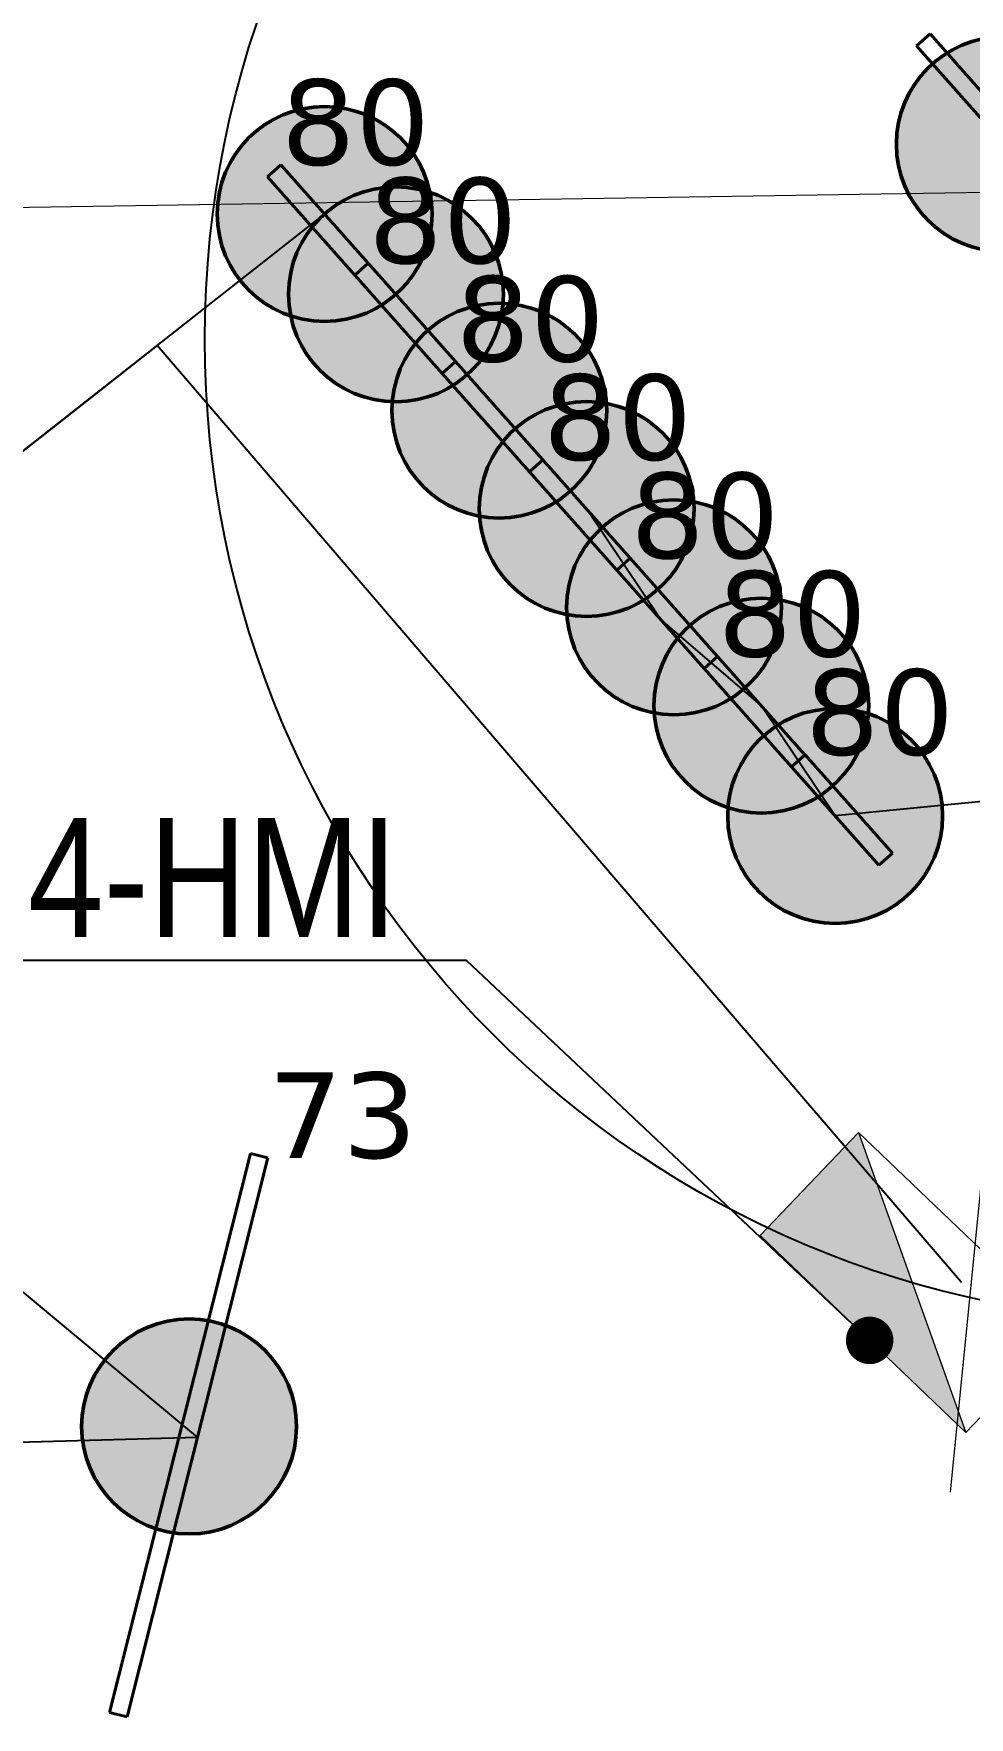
# Model space of a CAD drawing. Header units: millimetres. Extents: x -243740 to 150609, y -473655 to -165121.
# Drawn here: x 19161 to 21132, y -319092 to -315546 of the extents above; entities that cross this region are included whole.
import ezdxf
from ezdxf import colors
from ezdxf.entities.mleader import LeaderData, LeaderLine
from ezdxf.math import Vec2, Vec3

# ---------------------------------------------------------------- set-up
doc = ezdxf.new("R2010")
doc.units = ezdxf.units.MM
for name, color, linetype, lineweight in [('0_Авт.', 255, 'Continuous', 5), ('_освещение_dali', 3, 'Continuous', 50), ('DLX_LUM 19', 5, 'Continuous', 40), ('DLX_LUM 6', 5, 'Continuous', 40)]:
    doc.layers.add(name, color=color, linetype=linetype, lineweight=lineweight)
for name, color, linetype in [('_HMI', 6, 'Continuous'), ('_Гр.ЩД-1C.10.4.I9.7', 6, 'Continuous'), ('_Гр.ЩД-1C.10.4.I9.8', 6, 'Continuous')]:
    doc.layers.add(name, color=color, linetype=linetype)
doc.layers.add('DLX_LUM 20', color=7, linetype='Continuous', lineweight=40, true_color=0xf74408)
doc.styles.get("Standard").update_dxf_attribs({"font": 'ARIALN.TTF'})
doc.styles.add('TableTextStyle', font='')
doc.styles.get('TableTextStyle').set_extended_font_data('VERDANA.TTF')
doc.linetypes.add('Truba', pattern='A,3e-05,[4,MSH_7,S=1,R=0,X=0,Y=0],-3.022072', length=3.022102)

# ---------------------------------------------------------------- blocks, each defined once
blk = doc.blocks.new('*U415')
h = blk.add_hatch(color=0)
h.dxf.hatch_style = 1
h.paths.add_polyline_path([(315.7, 113.3), (98.8, 320.5), (-315.7, -113.3)])
at = {"color": 0}
blk.add_line((315.7, 113.3), (-315.7, -113.3), dxfattribs=at)
blk.add_lwpolyline([(315.7, 113.3), (-98.8, -320.5), (-315.7, -113.3), (98.8, 320.5)], close=True, dxfattribs=at)
blk = doc.blocks.new('_Dot')
at = {"color": 0, "linetype": 'ByBlock', "lineweight": -2}
blk.add_line((-0.5, 0), (-1, 0), dxfattribs=at)
at = {"color": 0, "linetype": 'ByBlock', "const_width": 0.5}
blk.add_lwpolyline([(-0.25, 0, 1), (0.25, 0, 1)], format="xyb", close=True, dxfattribs=at)
blk = doc.blocks.new('A$Caabd1818')
at = {"layer": 'DLX_LUM 19'}
for points in [[(15684, 81674, 0), (15712.4, 81699.2, 0)], [(15712.4, 81699.2, 0), (15684, 81674, 0)], [(15712.4, 81699.2, 0), (15684, 81674, 0)], [(15684, 81674, 0), (15712.4, 81699.2, 0)], [(15712.4, 81699.2, 0), (15712.4, 81699.2, 0)], [(15712.4, 81699.2, 0), (15896.4, 81492.1, 0)], [(15896.4, 81492.1, 0), (15712.4, 81699.2, 0)], [(15712.4, 81699.2, 0), (15712.4, 81699.2, 0)], [(15896.4, 81492.1, 0), (15712.4, 81699.2, 0)], [(15712.4, 81699.2, 0), (15896.4, 81492.1, 0)], [(15868, 81466.9, 0), (15684, 81674, 0)], [(15684, 81674, 0), (15684, 81674, 0)], [(15684, 81674, 0), (15868, 81466.9, 0)], [(15684, 81674, 0), (15684, 81674, 0)], [(15684, 81674, 0), (15868, 81466.9, 0)], [(15868, 81466.9, 0), (15684, 81674, 0)], [(15896.4, 81492.1, 0), (15868, 81466.9, 0)], [(15868, 81466.9, 0), (15896.4, 81492.1, 0)], [(15868, 81466.9, 0), (15896.4, 81492.1, 0)], [(15896.4, 81492.1, 0), (15868, 81466.9, 0)], [(15868, 81466.9, 0), (15896.4, 81492.1, 0)], [(15896.4, 81492.1, 0), (15868, 81466.9, 0)], [(15896.4, 81492.1, 0), (15868, 81466.9, 0)], [(15868, 81466.9, 0), (15896.4, 81492.1, 0)], [(15896.4, 81492.1, 0), (15896.4, 81492.1, 0)], [(15896.4, 81492.1, 0), (15896.4, 81492.1, 0)], [(15896.4, 81492.1, 0), (15896.4, 81492.1, 0)], [(15896.4, 81492.1, 0), (16080.4, 81285.1, 0)], [(16080.4, 81285.1, 0), (15896.4, 81492.1, 0)], [(15896.4, 81492.1, 0), (15896.4, 81492.1, 0)], [(16080.4, 81285.1, 0), (15896.4, 81492.1, 0)], [(15896.4, 81492.1, 0), (16080.4, 81285.1, 0)], [(15868, 81466.9, 0), (15868, 81466.9, 0)], [(15868, 81466.9, 0), (15868, 81466.9, 0)], [(16051.9, 81259.8, 0), (15868, 81466.9, 0)], [(15868, 81466.9, 0), (15868, 81466.9, 0)], [(15868, 81466.9, 0), (16051.9, 81259.8, 0)], [(15868, 81466.9, 0), (15868, 81466.9, 0)], [(15868, 81466.9, 0), (16051.9, 81259.8, 0)], [(16051.9, 81259.8, 0), (15868, 81466.9, 0)], [(16080.4, 81285.1, 0), (16051.9, 81259.8, 0)], [(16051.9, 81259.8, 0), (16080.4, 81285.1, 0)], [(16051.9, 81259.8, 0), (16080.4, 81285.1, 0)], [(16080.4, 81285.1, 0), (16051.9, 81259.8, 0)], [(16051.9, 81259.8, 0), (16080.3, 81285.1, 0)], [(16080.3, 81285.1, 0), (16051.9, 81259.8, 0)], [(16080.3, 81285.1, 0), (16051.9, 81259.8, 0)], [(16051.9, 81259.8, 0), (16080.3, 81285.1, 0)], [(16080.3, 81285.1, 0), (16080.3, 81285.1, 0)], [(16080.3, 81285.1, 0), (16264.3, 81078, 0)], [(16264.3, 81078, 0), (16080.3, 81285.1, 0)], [(16080.3, 81285.1, 0), (16080.3, 81285.1, 0)], [(16264.3, 81078, 0), (16080.3, 81285.1, 0)], [(16080.3, 81285.1, 0), (16264.3, 81078, 0)], [(16080.4, 81285.1, 0), (16080.4, 81285.1, 0)], [(16080.4, 81285.1, 0), (16080.4, 81285.1, 0)], [(16051.9, 81259.8, 0), (16051.9, 81259.8, 0)], [(16051.9, 81259.8, 0), (16051.9, 81259.8, 0)], [(16235.9, 81052.8, 0), (16051.9, 81259.8, 0)], [(16051.9, 81259.8, 0), (16051.9, 81259.8, 0)], [(16051.9, 81259.8, 0), (16235.9, 81052.8, 0)], [(16051.9, 81259.8, 0), (16051.9, 81259.8, 0)], [(16051.9, 81259.8, 0), (16235.9, 81052.8, 0)], [(16235.9, 81052.8, 0), (16051.9, 81259.8, 0)], [(16264.3, 81078, 0), (16235.9, 81052.8, 0)], [(16235.9, 81052.8, 0), (16264.3, 81078, 0)], [(16235.9, 81052.8, 0), (16264.3, 81078, 0)], [(16264.3, 81078, 0), (16235.9, 81052.8, 0)], [(16235.9, 81052.8, 0), (16235.9, 81052.8, 0)], [(16235.9, 81052.8, 0), (16235.9, 81052.8, 0)], [(16236, 81052.8, 0), (16264.4, 81078, 0)], [(16264.4, 81078, 0), (16236, 81052.8, 0)], [(16264.4, 81078, 0), (16236, 81052.8, 0)], [(16236, 81052.8, 0), (16264.4, 81078, 0)], [(16420, 80845.7, 0), (16236, 81052.8, 0)], [(16236, 81052.8, 0), (16236, 81052.8, 0)], [(16236, 81052.8, 0), (16420, 80845.7, 0)], [(16236, 81052.8, 0), (16236, 81052.8, 0)], [(16236, 81052.8, 0), (16420, 80845.7, 0)], [(16420, 80845.7, 0), (16236, 81052.8, 0)], [(16264.3, 81078, 0), (16264.3, 81078, 0)], [(16264.3, 81078, 0), (16264.3, 81078, 0)], [(16264.4, 81078, 0), (16264.4, 81078, 0)], [(16264.4, 81078, 0), (16448.4, 80871, 0)], [(16448.4, 80871, 0), (16264.4, 81078, 0)], [(16264.4, 81078, 0), (16264.4, 81078, 0)], [(16448.4, 80871, 0), (16264.4, 81078, 0)], [(16264.4, 81078, 0), (16448.4, 80871, 0)], [(16448.4, 80871, 0), (16420, 80845.7, 0)], [(16420, 80845.7, 0), (16448.4, 80871, 0)], [(16420, 80845.7, 0), (16448.4, 80871, 0)], [(16448.4, 80871, 0), (16420, 80845.7, 0)], [(16420, 80845.7, 0), (16448.4, 80871, 0)], [(16448.4, 80871, 0), (16420, 80845.7, 0)], [(16448.4, 80871, 0), (16420, 80845.7, 0)], [(16420, 80845.7, 0), (16448.4, 80871, 0)], [(16448.4, 80871, 0), (16448.4, 80871, 0)], [(16448.4, 80871, 0), (16448.4, 80871, 0)], [(16448.4, 80871, 0), (16448.4, 80871, 0)], [(16448.4, 80871, 0), (16632.4, 80663.9, 0)], [(16632.4, 80663.9, 0), (16448.4, 80871, 0)], [(16448.4, 80871, 0), (16448.4, 80871, 0)], [(16632.4, 80663.9, 0), (16448.4, 80871, 0)], [(16448.4, 80871, 0), (16632.4, 80663.9, 0)], [(16420, 80845.7, 0), (16420, 80845.7, 0)], [(16420, 80845.7, 0), (16420, 80845.7, 0)], [(16604, 80638.7, 0), (16420, 80845.7, 0)], [(16420, 80845.7, 0), (16420, 80845.7, 0)], [(16420, 80845.7, 0), (16604, 80638.7, 0)], [(16420, 80845.7, 0), (16420, 80845.7, 0)], [(16420, 80845.7, 0), (16604, 80638.7, 0)], [(16604, 80638.7, 0), (16420, 80845.7, 0)], [(16603.9, 80638.7, 0), (16632.3, 80663.9, 0)], [(16632.3, 80663.9, 0), (16603.9, 80638.7, 0)], [(16632.3, 80663.9, 0), (16603.9, 80638.7, 0)], [(16603.9, 80638.7, 0), (16632.3, 80663.9, 0)], [(16632.4, 80663.9, 0), (16604, 80638.7, 0)], [(16604, 80638.7, 0), (16632.4, 80663.9, 0)], [(16604, 80638.7, 0), (16632.4, 80663.9, 0)], [(16632.4, 80663.9, 0), (16604, 80638.7, 0)], [(16632.3, 80663.9, 0), (16632.3, 80663.9, 0)], [(16632.3, 80663.9, 0), (16816.3, 80456.8, 0)], [(16816.3, 80456.8, 0), (16632.3, 80663.9, 0)], [(16632.3, 80663.9, 0), (16632.3, 80663.9, 0)], [(16816.3, 80456.8, 0), (16632.3, 80663.9, 0)], [(16632.3, 80663.9, 0), (16816.3, 80456.8, 0)], [(16632.4, 80663.9, 0), (16632.4, 80663.9, 0)], [(16632.4, 80663.9, 0), (16632.4, 80663.9, 0)], [(16787.9, 80431.6, 0), (16603.9, 80638.7, 0)], [(16603.9, 80638.7, 0), (16603.9, 80638.7, 0)], [(16603.9, 80638.7, 0), (16787.9, 80431.6, 0)], [(16603.9, 80638.7, 0), (16603.9, 80638.7, 0)], [(16603.9, 80638.7, 0), (16787.9, 80431.6, 0)], [(16787.9, 80431.6, 0), (16603.9, 80638.7, 0)], [(16604, 80638.7, 0), (16604, 80638.7, 0)], [(16604, 80638.7, 0), (16604, 80638.7, 0)], [(16816.3, 80456.8, 0), (16787.9, 80431.6, 0)], [(16787.9, 80431.6, 0), (16816.3, 80456.8, 0)], [(16787.9, 80431.6, 0), (16816.3, 80456.8, 0)], [(16816.3, 80456.8, 0), (16787.9, 80431.6, 0)], [(16788, 80431.6, 0), (16816.4, 80456.9, 0)], [(16816.4, 80456.9, 0), (16788, 80431.6, 0)], [(16816.4, 80456.9, 0), (16788, 80431.6, 0)], [(16788, 80431.6, 0), (16816.4, 80456.9, 0)], [(16816.3, 80456.8, 0), (16816.3, 80456.8, 0)], [(16816.3, 80456.8, 0), (16816.3, 80456.8, 0)], [(16816.4, 80456.9, 0), (16816.4, 80456.9, 0)], [(16816.4, 80456.9, 0), (17000.4, 80249.8, 0)], [(17000.4, 80249.8, 0), (16816.4, 80456.9, 0)], [(16816.4, 80456.9, 0), (16816.4, 80456.9, 0)], [(17000.4, 80249.8, 0), (16816.4, 80456.9, 0)], [(16816.4, 80456.9, 0), (17000.4, 80249.8, 0)], [(16787.9, 80431.6, 0), (16787.9, 80431.6, 0)], [(16787.9, 80431.6, 0), (16787.9, 80431.6, 0)], [(16972, 80224.6, 0), (16788, 80431.6, 0)], [(16788, 80431.6, 0), (16788, 80431.6, 0)], [(16788, 80431.6, 0), (16972, 80224.6, 0)], [(16788, 80431.6, 0), (16788, 80431.6, 0)], [(16788, 80431.6, 0), (16972, 80224.6, 0)], [(16972, 80224.6, 0), (16788, 80431.6, 0)], [(17000.4, 80249.8, 0), (16972, 80224.6, 0)], [(16972, 80224.6, 0), (17000.4, 80249.8, 0)], [(16972, 80224.6, 0), (17000.4, 80249.8, 0)], [(17000.4, 80249.8, 0), (16972, 80224.6, 0)], [(17000.4, 80249.8, 0), (17000.4, 80249.8, 0)], [(17000.4, 80249.8, 0), (17000.4, 80249.8, 0)], [(16972, 80224.6, 0), (16972, 80224.6, 0)], [(16972, 80224.6, 0), (16972, 80224.6, 0)]]:
    blk.add_polyline3d(points, dxfattribs=at)
at = {"layer": 'DLX_LUM 20'}
for points in [[(17051.4, 81949.9, 0), (17079.8, 81975.1, 0)], [(17079.8, 81975.1, 0), (17051.4, 81949.9, 0)], [(17079.8, 81975.1, 0), (17051.4, 81949.9, 0)], [(17051.4, 81949.9, 0), (17079.8, 81975.1, 0)], [(17079.8, 81975.1, 0), (17263.5, 81767.8, 0)], [(17263.5, 81767.8, 0), (17079.8, 81975.1, 0)], [(17079.8, 81975.1, 0), (17079.8, 81975.1, 0)], [(17079.8, 81975.1, 0), (17079.8, 81975.1, 0)], [(17263.5, 81767.8, 0), (17079.8, 81975.1, 0)], [(17079.8, 81975.1, 0), (17263.5, 81767.8, 0)], [(17235.1, 81742.6, 0), (17051.4, 81949.9, 0)], [(17051.4, 81949.9, 0), (17051.4, 81949.9, 0)], [(17051.4, 81949.9, 0), (17235.1, 81742.6, 0)], [(17051.4, 81949.9, 0), (17051.4, 81949.9, 0)], [(17051.4, 81949.9, 0), (17235.1, 81742.6, 0)], [(17235.1, 81742.6, 0), (17051.4, 81949.9, 0)]]:
    blk.add_polyline3d(points, dxfattribs=at)
at = {"layer": 'DLX_LUM 6'}
for points in [[(15351.6, 78440, 0), (15648.3, 79617.2, 0)], [(15648.3, 79617.2, 0), (15351.6, 78440, 0)], [(15648.3, 79617.2, 0), (15351.6, 78440, 0)], [(15351.6, 78440, 0), (15648.3, 79617.2, 0)], [(15685.2, 79607.9, 0), (15388.4, 78430.8, 0)], [(15388.4, 78430.8, 0), (15685.2, 79607.9, 0)], [(15388.4, 78430.8, 0), (15685.2, 79607.9, 0)], [(15685.2, 79607.9, 0), (15388.4, 78430.8, 0)], [(15648.3, 79617.2, 0), (15648.3, 79617.2, 0)], [(15648.3, 79617.2, 0), (15685.2, 79607.9, 0)], [(15685.2, 79607.9, 0), (15648.3, 79617.2, 0)], [(15648.3, 79617.2, 0), (15648.3, 79617.2, 0)], [(15685.2, 79607.9, 0), (15648.3, 79617.2, 0)], [(15648.3, 79617.2, 0), (15685.2, 79607.9, 0)], [(15685.2, 79607.9, 0), (15685.2, 79607.9, 0)], [(15685.2, 79607.9, 0), (15685.2, 79607.9, 0)], [(15351.6, 78440, 0), (15351.6, 78440, 0)], [(15388.4, 78430.8, 0), (15351.6, 78440, 0)], [(15351.6, 78440, 0), (15351.6, 78440, 0)], [(15351.6, 78440, 0), (15388.4, 78430.8, 0)], [(15351.6, 78440, 0), (15388.4, 78430.8, 0)], [(15388.4, 78430.8, 0), (15351.6, 78440, 0)], [(15388.4, 78430.8, 0), (15388.4, 78430.8, 0)], [(15388.4, 78430.8, 0), (15388.4, 78430.8, 0)]]:
    blk.add_polyline3d(points, dxfattribs=at)
blk = doc.blocks.new('A$Cab2378fa')
at = {"lineweight": 25, "true_color": 0xfff5f5}
h = blk.add_hatch(color=7, dxfattribs=at)
h.dxf.hatch_style = 1
h.paths.add_polyline_path([(0, 0), (-141.6, -170.3, 0.174923), (3, -222.4, 0.197808), (162.3, -156.8)])
h.paths.add_polyline_path([(-163.2, 157.6), (0, 0), (147.8, 177.8, 0.175398), (3, 230.2, 0.209014)])
at = {"lineweight": 25}
h = blk.add_hatch(color=0, dxfattribs=at)
h.paths.add_polyline_path([(162.3, -156.8, 0.442338), (147.8, 177.8), (0, 0)])
h.paths.add_polyline_path([(-141.6, -170.3), (0, 0), (-163.2, 157.6, 0.430096)])
blk.add_circle((3, 3.9), 226.3)

msp = doc.modelspace()

# ---------------------------------------------------------------- linework, layer by layer
at = {"layer": '_HMI', "ltscale": 100}
msp.add_lwpolyline([(21115.5, -318176.2), (19421.1, -316203.3), (15437.2, -319331.6), (34516.1, -385191.2), (27854.6, -386889.7), (28543.9, -389381.8)], dxfattribs=at)
at = {"layer": '_Гр.ЩД-1C.10.4.I9.7', "ltscale": 100}
msp.add_lwpolyline([(25260.8, -317147.8), (22706.8, -315649.7), (22551.5, -315417.3), (22274.9, -315141.6), (22119.7, -314977.1), (21964.5, -314812.4), (21788, -314613.4), (21520.2, -314342.5), (21204.7, -315779.2), (21398.7, -315977.4), (21600.5, -316168.7), (21818.3, -316414.6), (21973.8, -316647.4), (22151.5, -316790.8), (22361, -317046.2), (20849.6, -317193.7), (20694, -316961.4), (20481.6, -316779.6), (20326, -316547.3), (20142, -316340.2), (19958, -316133.2), (19774, -315926.1), (15437.2, -319331.6)], dxfattribs=at)
at = {"layer": '_Гр.ЩД-1C.10.4.I9.8', "ltscale": 100}
msp.add_lwpolyline([(16548.2, -319878.3), (15339.5, -316582.9), (16303.2, -317553.3), (16699.4, -317952.1), (16699.4, -317600.2), (17377.6, -317539.7), (17765.7, -317328.1), (17974.3, -317227.6), (19506.5, -318502.4), (18646.1, -318526.7), (18447.7, -318616.8), (17880.1, -318970.1), (17674.3, -319098.2)], dxfattribs=at)
at = {"layer": 'Defpoints', "color": 251, "lineweight": 0, "ltscale": 100, "true_color": 0x636466}
for points in [[(21092.8, -318617.7), (21594.7, -313597.2)], [(24220.5, -315833.4), (19016.2, -315914.7)]]:
    msp.add_lwpolyline(points, dxfattribs=at)
at = {"layer": 'Defpoints', "color": 3, "ltscale": 100}
msp.add_circle((21590.3, -316190.2), 2068.5, dxfattribs=at)

# ---------------------------------------------------------------- block references
at = {"layer": '0_Авт.', "color": 1, "rotation": 89.99999999999999}
msp.add_blockref('*U415', (21011.9, -318176.2), dxfattribs=at)
at = {"layer": '_освещение_dali', "color": 1, "ltscale": 100}
msp.add_blockref('A$Cab2378fa', (21201.8, -315783.1), dxfattribs=at)
at = {"layer": '_освещение_dali', "color": 5, "ltscale": 100}
for p in [(19771.1, -315930), (19921.4, -316099.2), (20139.1, -316344.1), (20323.1, -316551.2), (20507.1, -316758.3), (20691.1, -316965.3), (20846.7, -317197.6), (19485.7, -318483.2)]:
    msp.add_blockref('A$Cab2378fa', p, dxfattribs=at)
at = {"layer": 'Defpoints', "linetype": 'Truba', "ltscale": 100}
msp.add_blockref('A$Caabd1818', (3969.7, -397521.8), dxfattribs=at)

# ---------------------------------------------------------------- texts
at = {"layer": '_освещение_dali', "color": 73, "true_color": 0xa3d24a, "style": 'TableTextStyle'}
for p in [(19682, -315822.6), (19866, -316029.6), (20050, -316236.7), (20234, -316443.8), (20418, -316650.8), (20602, -316857.9), (20786, -317064.9)]:
    msp.add_text('80', height=180, dxfattribs=at).set_placement(p)
at = {"layer": '_освещение_dali', "color": 83, "true_color": 0x86cc5a, "style": 'TableTextStyle'}
msp.add_text('73', height=180, dxfattribs=at).set_placement((19654.8, -317913.8))

# ---------------------------------------------------------------- leaders
at = {"layer": '0_Авт.', "color": 1}
ml = msp.add_multileader_mtext('Standard', dxfattribs=at)
ml.set_content('1С.1.4-HMI', color=1)
ml.set_leader_properties()
ml.set_arrow_properties(name='DOT')
ml.build(insert=Vec2(0, 0))
ml.multileader.update_dxf_attribs({"has_dogleg": 0, "text_left_attachment_type": 6, "text_right_attachment_type": 6, "arrow_head_size": 100})
ctx = ml.context
ctx.base_point, ctx.char_height, ctx.arrow_head_size, ctx.landing_gap_size, ctx.plane_origin = Vec3(18264.8, -317498.3), 250, 100, 200, Vec3(100313, -190449.5)
ctx.left_attachment, ctx.right_attachment = 6, 6
notes = []
notes.append((ctx, [(1, (1, 1, 0), (20080.9, -317498.3), (-1, 0), 8, [(1, [(20922.3, -318298)], 0, [])])]))
ctx.mtext.insert, ctx.mtext.width, ctx.mtext.flow_direction = Vec3(18464.8, -317198.3), 1953.411, 5
for ctx, leaders in notes:
    for number, flags, end, landing, length, lines in leaders:
        leader = LeaderData()
        leader.index, (leader.has_last_leader_line, leader.has_dogleg_vector, leader.attachment_direction) = number, flags
        leader.last_leader_point, leader.dogleg_vector, leader.dogleg_length = Vec3(end), Vec3(landing), length
        for number, points, colour, breaks in lines:
            line = LeaderLine()
            line.index, line.vertices, line.color, line.breaks = number, Vec3.list(points), colors.encode_raw_color(colour), breaks
            leader.lines.append(line)
        ctx.leaders.append(leader)

doc.saveas('drawing.dxf')
